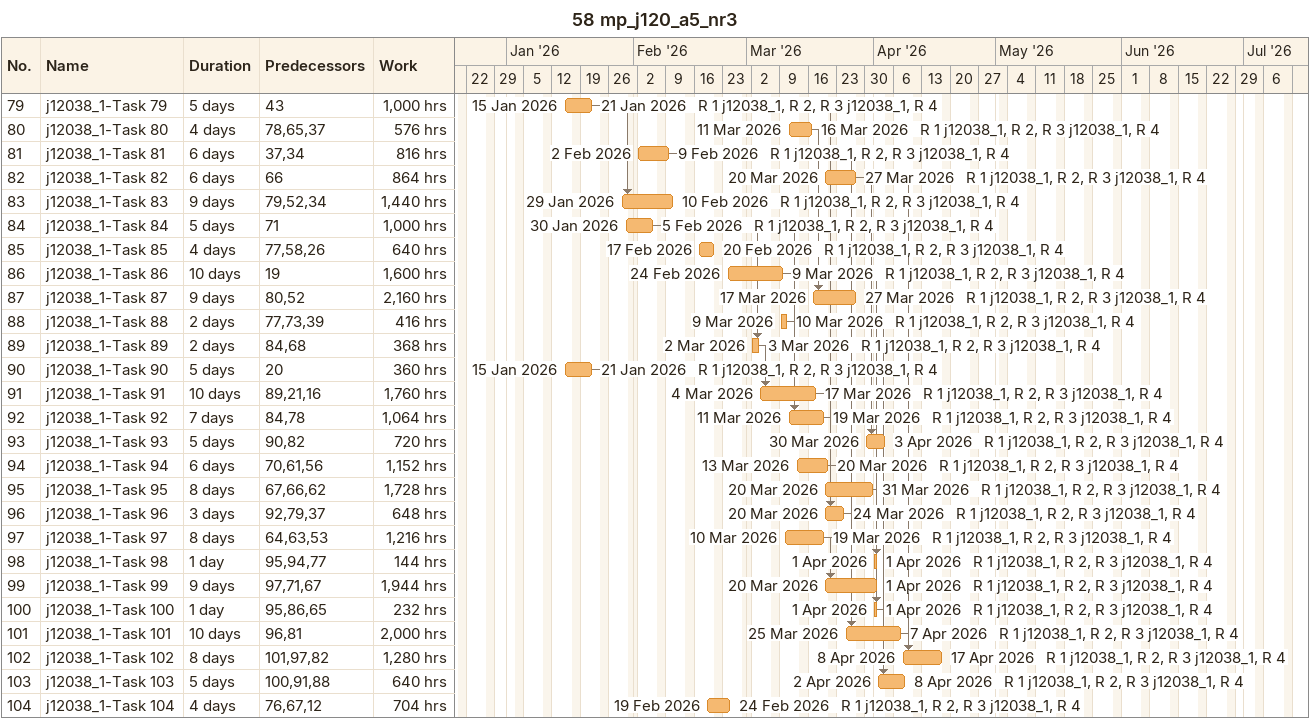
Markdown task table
58 mp_j120_a5_nr3

| ID | Task | Duration | Start | Finish | Predecessors | Resources | Work (h) |
|---|---|---|---|---|---|---|---|
| 79 | j12038_1-Task 79 | 5d | 2026-01-15 | 2026-01-21 | 43 | R 1 j12038_1, R 2, R 3 j12038_1, R 4 | 1000 |
| 80 | j12038_1-Task 80 | 4d | 2026-03-11 | 2026-03-16 | 78, 65, 37 | R 1 j12038_1, R 2, R 3 j12038_1, R 4 | 576 |
| 81 | j12038_1-Task 81 | 6d | 2026-02-02 | 2026-02-09 | 37, 34 | R 1 j12038_1, R 2, R 3 j12038_1, R 4 | 816 |
| 82 | j12038_1-Task 82 | 6d | 2026-03-20 | 2026-03-27 | 66 | R 1 j12038_1, R 2, R 3 j12038_1, R 4 | 864 |
| 83 | j12038_1-Task 83 | 9d | 2026-01-29 | 2026-02-10 | 79, 52, 34 | R 1 j12038_1, R 2, R 3 j12038_1, R 4 | 1440 |
| 84 | j12038_1-Task 84 | 5d | 2026-01-30 | 2026-02-05 | 71 | R 1 j12038_1, R 2, R 3 j12038_1, R 4 | 1000 |
| 85 | j12038_1-Task 85 | 4d | 2026-02-17 | 2026-02-20 | 77, 58, 26 | R 1 j12038_1, R 2, R 3 j12038_1, R 4 | 640 |
| 86 | j12038_1-Task 86 | 10d | 2026-02-24 | 2026-03-09 | 19 | R 1 j12038_1, R 2, R 3 j12038_1, R 4 | 1600 |
| 87 | j12038_1-Task 87 | 9d | 2026-03-17 | 2026-03-27 | 80, 52 | R 1 j12038_1, R 2, R 3 j12038_1, R 4 | 2160 |
| 88 | j12038_1-Task 88 | 2d | 2026-03-09 | 2026-03-10 | 77, 73, 39 | R 1 j12038_1, R 2, R 3 j12038_1, R 4 | 416 |
| 89 | j12038_1-Task 89 | 2d | 2026-03-02 | 2026-03-03 | 84, 68 | R 1 j12038_1, R 2, R 3 j12038_1, R 4 | 368 |
| 90 | j12038_1-Task 90 | 5d | 2026-01-15 | 2026-01-21 | 20 | R 1 j12038_1, R 2, R 3 j12038_1, R 4 | 360 |
| 91 | j12038_1-Task 91 | 10d | 2026-03-04 | 2026-03-17 | 89, 21, 16 | R 1 j12038_1, R 2, R 3 j12038_1, R 4 | 1760 |
| 92 | j12038_1-Task 92 | 7d | 2026-03-11 | 2026-03-19 | 84, 78 | R 1 j12038_1, R 2, R 3 j12038_1, R 4 | 1064 |
| 93 | j12038_1-Task 93 | 5d | 2026-03-30 | 2026-04-03 | 90, 82 | R 1 j12038_1, R 2, R 3 j12038_1, R 4 | 720 |
| 94 | j12038_1-Task 94 | 6d | 2026-03-13 | 2026-03-20 | 70, 61, 56 | R 1 j12038_1, R 2, R 3 j12038_1, R 4 | 1152 |
| 95 | j12038_1-Task 95 | 8d | 2026-03-20 | 2026-03-31 | 67, 66, 62 | R 1 j12038_1, R 2, R 3 j12038_1, R 4 | 1728 |
| 96 | j12038_1-Task 96 | 3d | 2026-03-20 | 2026-03-24 | 92, 79, 37 | R 1 j12038_1, R 2, R 3 j12038_1, R 4 | 648 |
| 97 | j12038_1-Task 97 | 8d | 2026-03-10 | 2026-03-19 | 64, 63, 53 | R 1 j12038_1, R 2, R 3 j12038_1, R 4 | 1216 |
| 98 | j12038_1-Task 98 | 1d | 2026-04-01 | 2026-04-01 | 95, 94, 77 | R 1 j12038_1, R 2, R 3 j12038_1, R 4 | 144 |
| 99 | j12038_1-Task 99 | 9d | 2026-03-20 | 2026-04-01 | 97, 71, 67 | R 1 j12038_1, R 2, R 3 j12038_1, R 4 | 1944 |
| 100 | j12038_1-Task 100 | 1d | 2026-04-01 | 2026-04-01 | 95, 86, 65 | R 1 j12038_1, R 2, R 3 j12038_1, R 4 | 232 |
| 101 | j12038_1-Task 101 | 10d | 2026-03-25 | 2026-04-07 | 96, 81 | R 1 j12038_1, R 2, R 3 j12038_1, R 4 | 2000 |
| 102 | j12038_1-Task 102 | 8d | 2026-04-08 | 2026-04-17 | 101, 97, 82 | R 1 j12038_1, R 2, R 3 j12038_1, R 4 | 1280 |
| 103 | j12038_1-Task 103 | 5d | 2026-04-02 | 2026-04-08 | 100, 91, 88 | R 1 j12038_1, R 2, R 3 j12038_1, R 4 | 640 |
| 104 | j12038_1-Task 104 | 4d | 2026-02-19 | 2026-02-24 | 76, 67, 12 | R 1 j12038_1, R 2, R 3 j12038_1, R 4 | 704 |
